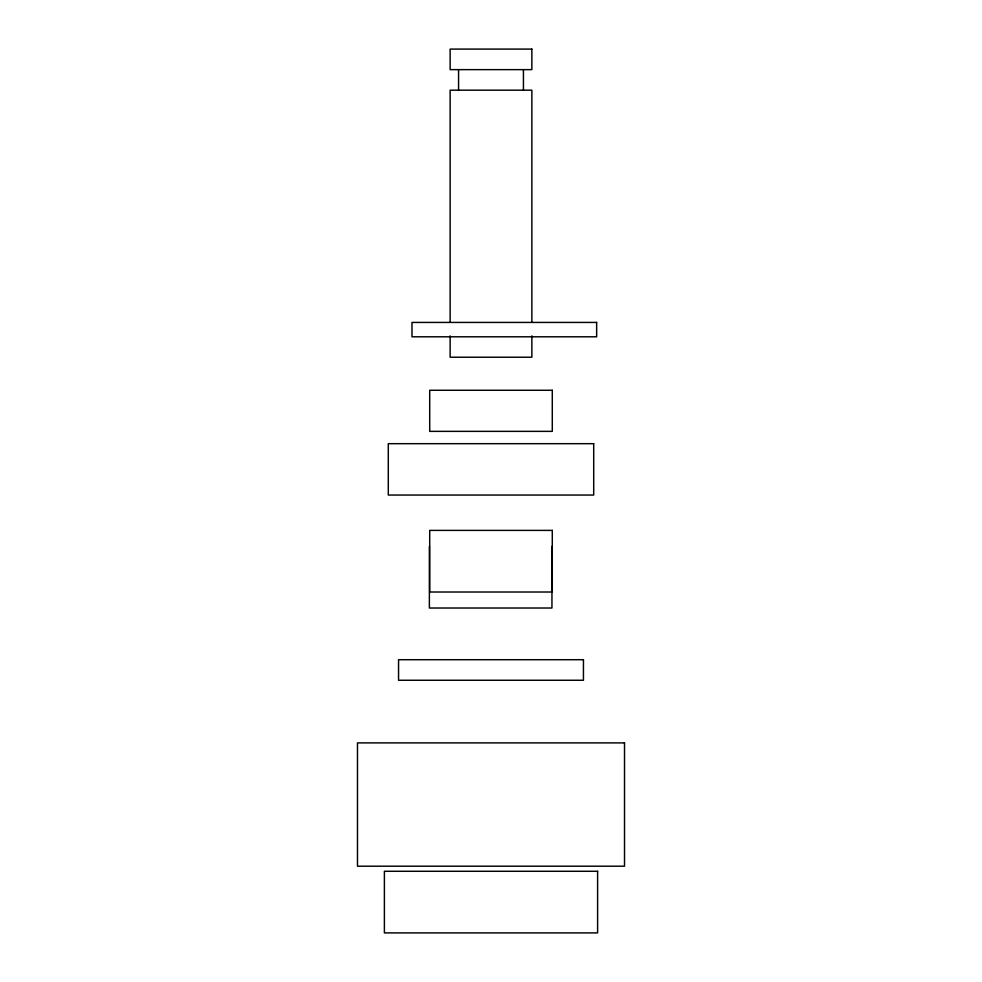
<?xml version="1.0" encoding="UTF-8"?>
<svg xmlns="http://www.w3.org/2000/svg" width="982" height="982" viewBox="0 0 982 982"><rect width="100%" height="100%" fill="white"/><g stroke="black" fill="none" stroke-linecap="round" stroke-linejoin="round"><path stroke-width="1.47" d="M551.945 546.397L551.945 608.018L429.38 608.018L429.38 546.397M531.863 322.121L531.863 90.184L450.137 90.184L450.137 322.121M531.863 335.856L531.863 357.227L450.137 357.227L450.137 335.856M523.431 69.636L523.431 90.184M458.569 69.636L458.569 90.184M531.863 49.1L450.137 49.1L450.137 69.636L531.863 69.636L531.863 49.1M596.651 322.427L411.986 322.427L411.986 336.801L596.651 336.801L596.651 322.427M552.289 390.271L429.711 390.271L429.711 431.356L552.289 431.356L552.289 390.271M593.705 443.68L388.295 443.68L388.295 495.038L593.705 495.038L593.705 443.68M552.289 530.39L429.711 530.39L429.711 592.011L552.289 592.011L552.289 530.39M583.443 659.708L398.557 659.708L398.557 680.256L583.443 680.256L583.443 659.708M624.515 742.895L357.485 742.895L357.485 866.198L624.515 866.198L624.515 742.895M597.608 871.279L384.392 871.279L384.392 932.9L597.608 932.9L597.608 871.279"/></g></svg>
